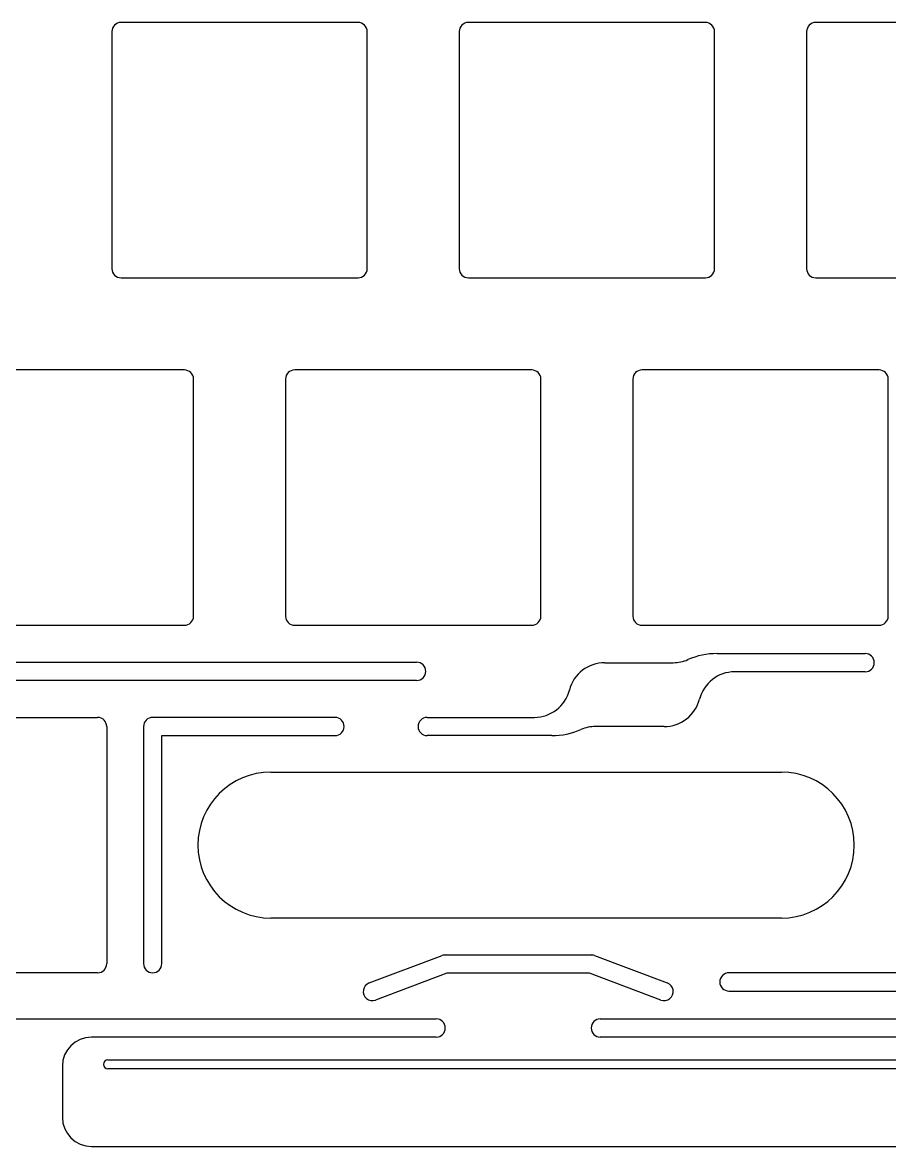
# Model space of a CAD drawing. Extents: x -1 to 285, y -102 to 8.
# Drawn here: x 144.7 to 192.3, y -101.7 to -40.1 of the extents above; entities that cross this region are included whole.
import ezdxf

# ---------------------------------------------------------------- set-up
doc = ezdxf.new("R2010")
doc.units = 0
doc.layers.add('BLACK', color=7, linetype='CONTINUOUS')

msp = doc.modelspace()

# ---------------------------------------------------------------- linework, layer by layer
at = {"layer": 'BLACK', "linetype": 'CONTINUOUS'}
for p, q in [((149.6375, -40.6), (149.6375, -53.6)), ((163.1375, -40.1), (150.1375, -40.1)), ((163.6375, -53.6), (163.6375, -40.6)), ((168.6875, -40.6), (168.6875, -53.6)), ((182.1875, -40.1), (169.1875, -40.1)), ((182.6875, -53.6), (182.6875, -40.6)), ((187.7375, -40.6), (187.7375, -53.6)), ((201.2375, -40.1), (188.2375, -40.1)), ((150.1375, -54.1), (163.1375, -54.1)), ((169.1875, -54.1), (182.1875, -54.1)), ((188.2375, -54.1), (201.2375, -54.1)), ((153.6125, -59.15), (140.6125, -59.15)), ((172.6625, -59.15), (159.6625, -59.15)), ((191.7125, -59.15), (178.7125, -59.15)), ((154.1125, -72.65), (154.1125, -59.65)), ((159.1625, -59.65), (159.1625, -72.65)), ((173.1625, -72.65), (173.1625, -59.65)), ((178.2125, -59.65), (178.2125, -72.65)), ((192.2125, -72.65), (192.2125, -59.65)), ((140.6125, -73.15), (153.6125, -73.15)), ((159.6625, -73.15), (172.6625, -73.15)), ((178.7125, -73.15), (191.7125, -73.15)), ((118.35, -75.175), (166.35, -75.175)), ((182.822916, -74.7), (190.95, -74.7)), ((176.67088, -75.2), (180.425, -75.2)), ((190.95, -75.7), (183.79, -75.7)), ((166.35, -76.175), (118.35, -76.175)), ((135.85, -78.2), (148.85, -78.2)), ((161.875, -78.2), (151.875, -78.2)), ((166.925, -78.2), (172.805113, -78.2)), ((149.35, -78.7), (149.35, -91.7)), ((151.375, -78.7), (151.375, -91.7)), ((179.925, -78.7), (176.154573, -78.7)), ((152.375, -79.2), (161.875, -79.2)), ((152.375, -91.7), (152.375, -79.2)), ((173.7637, -79.2), (166.925, -79.2)), ((158.3528, -81.2), (186.3528, -81.2)), ((186.3528, -89.2), (158.3528, -89.2)), ((163.744536, -92.756829), (167.744514, -91.256837)), ((167.920082, -91.225), (175.9201, -91.225)), ((176.095643, -91.256835), (180.09566, -92.756841)), ((148.85, -92.2), (135.85, -92.2)), ((168.010749, -92.225), (164.09566, -93.693159)), ((175.829414, -92.225), (168.010749, -92.225)), ((179.74452, -93.693165), (175.829414, -92.225)), ((192.975, -92.2), (183.475, -92.2)), ((183.475, -93.2), (193.475, -93.2)), ((117.2799, -94.725), (167.4201, -94.725)), ((176.4201, -94.725), (205.359025, -94.725)), ((167.4201, -95.725), (148.512511, -95.725)), ((195.3201, -95.725), (176.4201, -95.725)), ((146.920082, -97.325), (146.920082, -100.125)), ((149.4201, -96.975), (194.4201, -96.975)), ((194.4201, -97.475), (149.4201, -97.475)), ((148.5201, -101.725), (195.320082, -101.725))]:
    msp.add_line(p, q, dxfattribs=at)
at = {"layer": 'BLACK'}
for centre, radius, start, end in [((150.1375, -40.6), 0.5, 90, 180), ((163.1375, -40.6), 0.5, 0, 90), ((169.1875, -40.6), 0.5, 90, 180), ((182.1875, -40.6), 0.5, 0, 90), ((188.2375, -40.6), 0.5, 90, 180), ((150.1375, -53.6), 0.5, -180, -90), ((163.1375, -53.6), 0.5, -90, 0), ((169.1875, -53.6), 0.5, -180, -90), ((182.1875, -53.6), 0.5, -90, 0), ((188.2375, -53.6), 0.5, -180, -90), ((153.6125, -59.65), 0.5, 0, 90), ((159.6625, -59.65), 0.5, 90, 180), ((172.6625, -59.65), 0.5, 0, 90), ((178.7125, -59.65), 0.5, 90, 180), ((191.7125, -59.65), 0.5, 0, 90), ((153.6125, -72.65), 0.5, -90, 0), ((159.6625, -72.65), 0.5, -180, -90), ((172.6625, -72.65), 0.5, -90, 0), ((178.7125, -72.65), 0.5, -180, -90), ((191.7125, -72.65), 0.5, -90, 0), ((166.35, -75.675), 0.5, -90, 90), ((180.425, -73.2), 2, -90, -66.44353854), ((182.8229, -78.7), 3.999994, 89.99977082, 113.55625878), ((190.95, -75.2), 0.5, -90, 90), ((176.6616, -77.2), 2.000044, 89.73414949, 165.52281244), ((183.798, -77.7), 2.000016, 90.2291819, 165.52260475), ((172.7884, -76.1999), 2.000191, -89.5212429, -14.47905882), ((179.925, -76.7), 2, -90, -14.47750984), ((148.85, -78.7), 0.5, 0, 90), ((151.875, -78.7), 0.5, 90, 180), ((161.875, -78.7), 0.5, -90, 90), ((166.925, -78.7), 0.5, -270, -90), ((173.7637, -75.2003), 3.9997, -90, -66.44262204), ((176.1615, -80.6998), 1.999796, 90.19846298, 113.55732187), ((158.3528, -85.2), 4, -270, -90), ((186.3528, -85.2), 4, -90, 90), ((148.85, -91.7), 0.5, -90, 0), ((151.875, -91.7), 0.5, -180, 0), ((167.92, -91.7248), 0.499785, 89.99059973, 110.5560318), ((175.9201, -91.7248), 0.4998, 69.43793049, 90), ((183.475, -92.7), 0.5, -270, -90), ((163.9201, -93.225), 0.499994, -249.44391454, -69.44391454), ((179.9201, -93.225), 0.499994, -110.55798992, 69.44391454), ((167.4201, -95.225), 0.5, -90, 90), ((176.4201, -95.225), 0.5, -270, -90), ((148.5201, -97.325), 1.600018, 90.27175901, 180), ((149.4201, -97.225), 0.25, -270, -90), ((148.5201, -100.125), 1.6, -180, -90)]:
    msp.add_arc(centre, radius, start, end, dxfattribs=at)

doc.saveas('drawing.dxf')
